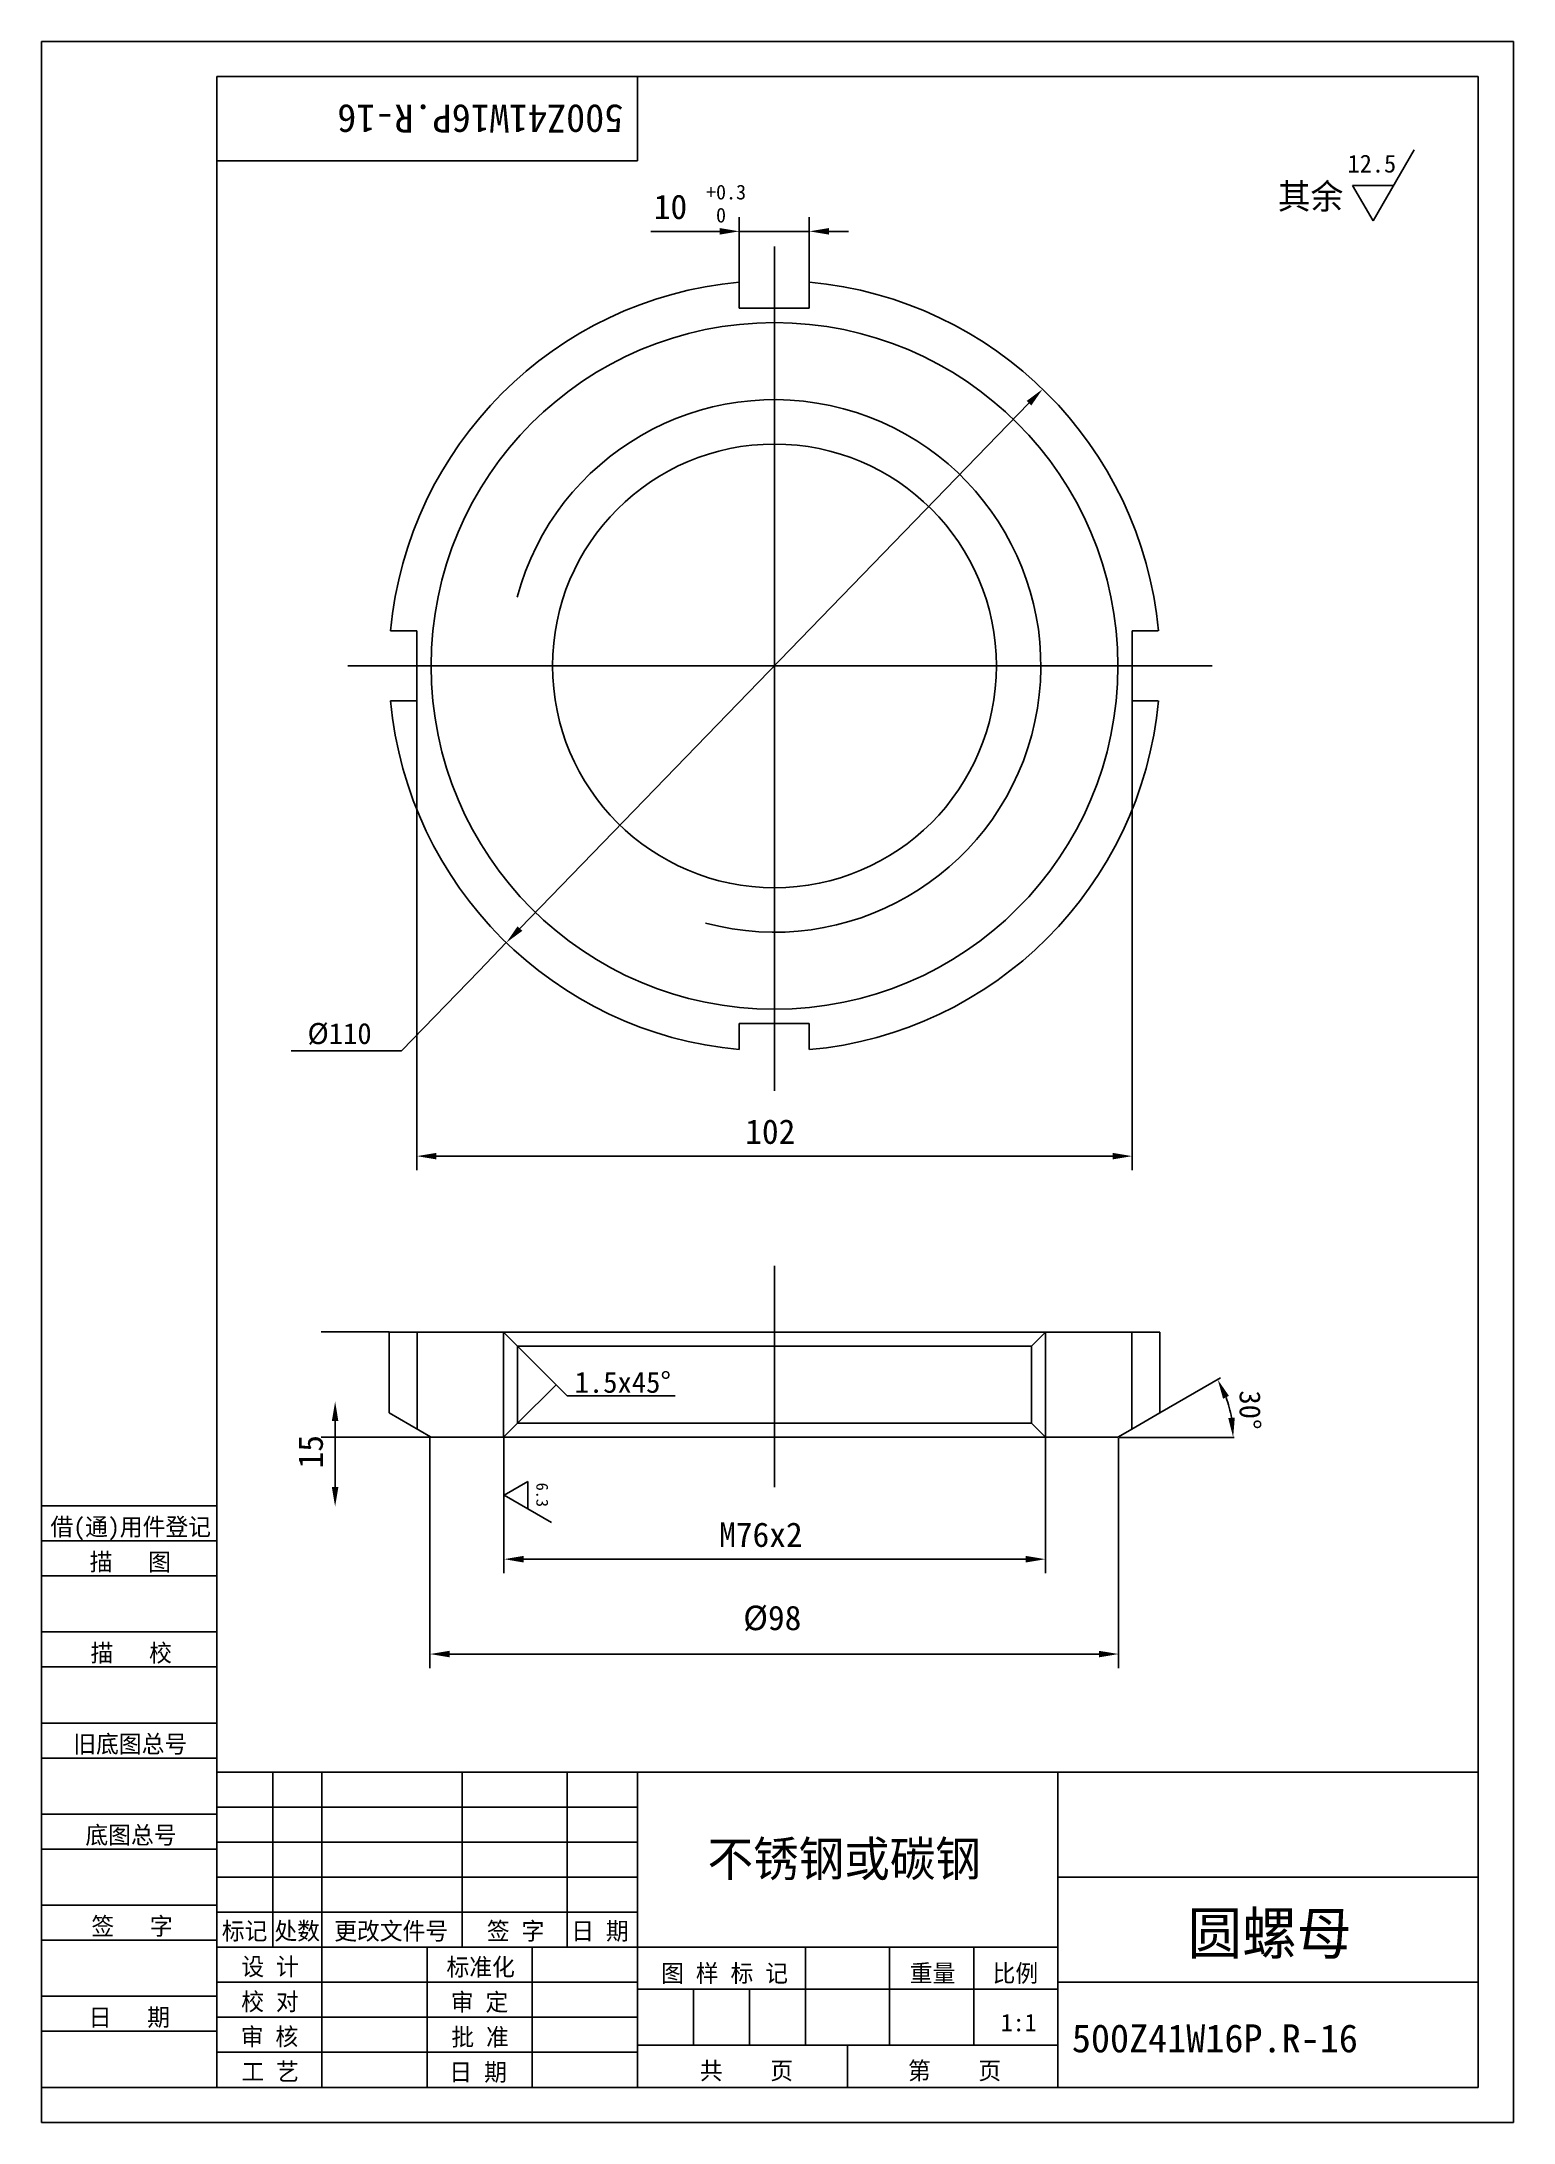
# Model space of a CAD drawing. Header units: metres. Extents: x 0 to 210, y 0 to 297.
import ezdxf

# ---------------------------------------------------------------- set-up
doc = ezdxf.new("R2010")
doc.units = ezdxf.units.M
for name, color, linetype in [('C', 6, 'Continuous'), ('D', 1, 'Continuous'), ('FL', 5, 'Continuous'), ('T', 7, 'Continuous'), ('TL', 4, 'Continuous')]:
    doc.layers.add(name, color=color, linetype=linetype)

# ---------------------------------------------------------------- blocks, each defined once
blk = doc.blocks.new('TUKUN4')
at = {"layer": 'FL'}
for p, q in [((0, 297), (0, 0)), ((210, 297), (0, 297)), ((210, 0), (210, 297)), ((0, 78), (25, 78)), ((0, 70), (25, 70)), ((0, 65), (25, 65)), ((0, 57), (25, 57)), ((0, 52), (25, 52)), ((33, 25), (33, 50)), ((40, 5), (40, 50)), ((60, 25), (60, 50)), ((75, 25), (75, 50)), ((25, 45), (85, 45)), ((0, 44), (25, 44)), ((0, 39), (25, 39)), ((25, 40), (85, 40)), ((25, 35), (85, 35)), ((0, 31), (25, 31)), ((25, 30), (85, 30)), ((0, 26), (25, 26)), ((70, 5), (70, 25)), ((0, 18), (25, 18)), ((25, 20), (85, 20)), ((25, 15), (85, 15)), ((0, 13), (25, 13)), ((25, 10), (85, 10)), ((0, 0), (210, 0))]:
    blk.add_line(p, q, dxfattribs=at)
at = {"layer": 'TL'}
for p, q in [((25, 5), (25, 292)), ((205, 292), (25, 292)), ((85, 292), (85, 280)), ((205, 5), (205, 292)), ((85, 280), (25, 280)), ((0, 88), (25, 88)), ((0, 83), (25, 83)), ((205, 50), (25, 50)), ((85, 5), (85, 50)), ((145, 5), (145, 50)), ((205, 35), (145, 35)), ((145, 25), (25, 25)), ((55, 5), (55, 25)), ((109, 11), (109, 25)), ((121, 11), (121, 25)), ((133, 11), (133, 25)), ((85, 19), (145, 19)), ((93, 11), (93, 19)), ((101, 11), (101, 19)), ((205, 20), (145, 20)), ((145, 11), (85, 11)), ((115, 5), (115, 11)), ((0, 5), (205, 5))]:
    blk.add_line(p, q, dxfattribs=at)
at = {"layer": 'T'}
for s, p in [('借(通)用件登记', (1.26, 83.76)), ('描   图', (6.86, 78.76)), ('描   校', (6.98, 65.76)), ('旧底图总号', (4.52, 52.76)), ('底图总号', (6.25, 39.76)), ('签   字', (7.1, 26.76)), ('标记', (25.71, 26.07)), ('处数', (33.22, 26.07)), ('更改文件号', (41.75, 26.07)), ('签 字', (63.53, 26.07)), ('日 期', (75.57, 26.07)), ('设 计', (28.5, 20.99)), ('标准化', (57.77, 20.93)), ('图 样 标 记', (88.4, 20.04)), ('重量', (123.88, 20.04)), ('比例', (135.7, 20.04)), ('校 对', (28.48, 15.99)), ('审 定', (58.39, 15.93)), ('日   期', (6.72, 13.76)), ('审 核', (28.41, 10.99)), ('批 准', (58.46, 10.93)), ('共    页', (93.91, 6.13)), ('第    页', (123.62, 6.13)), ('工 艺', (28.52, 5.99)), ('日 期', (58.18, 5.93))]:
    blk.add_text(s, height=2.5, dxfattribs=at).set_placement(p)

msp = doc.modelspace()

# ---------------------------------------------------------------- linework, layer by layer
at = {"layer": 'C'}
for p, q in [((104.57, 267.75), (104.57, 147.25)), ((104.57, 247.59), (104.57, 168.19)), ((43.67, 207.89), (167.04, 207.89)), ((64.87, 207.89), (144.27, 207.89)), ((104.57, 122.28), (104.57, 90.65))]:
    msp.add_line(p, q, dxfattribs=at)
at = {"layer": 'D'}
for p, q in [((195.84, 281.54), (189.98, 271.4)), ((187.06, 276.47), (192.91, 276.47)), ((189.98, 271.4), (187.06, 276.47)), ((99.54, 262.66), (99.54, 271.92)), ((109.54, 262.67), (109.54, 271.92)), ((88.85, 269.92), (86.94, 269.92)), ((93.94, 269.92), (88.85, 269.92)), ((96.74, 269.92), (93.94, 269.92)), ((109.54, 269.92), (99.54, 269.92)), ((112.34, 269.92), (115.14, 269.92)), ((68.25, 170.4), (140.88, 245.39)), ((53.53, 202.89), (53.53, 135.92)), ((155.61, 202.89), (155.61, 135.92)), ((66.3, 168.39), (62.41, 164.37)), ((62.41, 164.37), (51.33, 152.93)), ((51.33, 152.93), (35.59, 152.93)), ((56.33, 137.92), (152.81, 137.92)), ((49.6, 112.82), (39.88, 112.82)), ((65.9, 97.79), (65.9, 112.83)), ((67.9, 110.79), (74.97, 103.72)), ((143.23, 97.79), (143.23, 112.83)), ((67.9, 99.79), (73.4, 105.29)), ((159.57, 101.27), (168.23, 106.27)), ((74.97, 103.72), (82.17, 103.72)), ((82.17, 103.72), (90.4, 103.72)), ((41.88, 90.69), (41.88, 100.1)), ((55.56, 97.81), (39.88, 97.81)), ((55.41, 97.7), (55.41, 64.85)), ((65.97, 97.9), (65.97, 78.39)), ((143.23, 97.79), (143.23, 78.39)), ((153.67, 97.7), (153.67, 64.85)), ((153.69, 97.77), (164.35, 97.77)), ((164.35, 97.77), (169.19, 97.77)), ((169.19, 97.77), (170.17, 97.77)), ((65.98, 89.53), (69.36, 91.48)), ((72.74, 85.63), (65.98, 89.53)), ((69.36, 91.48), (69.36, 87.58)), ((140.43, 80.39), (68.77, 80.39)), ((58.21, 66.85), (150.87, 66.85))]:
    msp.add_line(p, q, dxfattribs=at)
msp.add_arc((153.52, 97.77), 16.51, 9.73, 20.27, dxfattribs=at)
for points in [[(96.74, 270.39), (96.74, 269.45), (99.54, 269.92)], [(112.34, 270.39), (112.34, 269.45), (109.54, 269.92)], [(141.22, 245.07), (140.55, 245.71), (142.83, 247.4)], [(68.58, 170.07), (67.91, 170.72), (66.3, 168.39)], [(56.33, 138.38), (56.33, 137.45), (53.53, 137.92)], [(152.81, 138.38), (152.81, 137.45), (155.61, 137.92)], [(168.58, 103.29), (169.42, 103.69), (167.81, 106.03)], [(42.34, 100.1), (41.41, 100.1), (41.88, 102.9)], [(170.25, 100.6), (169.32, 100.52), (170.02, 97.77)], [(42.34, 90.69), (41.41, 90.69), (41.88, 87.89)], [(68.77, 80.86), (68.77, 79.92), (65.97, 80.39)], [(140.43, 80.86), (140.43, 79.92), (143.23, 80.39)], [(58.21, 67.31), (58.21, 66.38), (55.41, 66.85)], [(150.87, 67.31), (150.87, 66.38), (153.67, 66.85)]]:
    msp.add_solid(points, dxfattribs=at)
at = {"layer": 'FL'}
msp.add_arc((104.57, 207.89), 38, 255, 165, dxfattribs=at)
at = {"layer": 'TL'}
for p, q in [((99.54, 258.93), (99.54, 262.66)), ((109.54, 258.93), (109.54, 262.67)), ((104.54, 258.93), (99.54, 258.93)), ((104.54, 258.93), (109.54, 258.93)), ((53.53, 212.89), (49.79, 212.89)), ((53.53, 207.89), (53.53, 212.89)), ((155.61, 207.89), (155.61, 212.89)), ((155.61, 212.89), (159.34, 212.89)), ((53.53, 207.89), (53.53, 202.89)), ((155.61, 207.89), (155.61, 202.89)), ((53.53, 202.89), (49.79, 202.89)), ((155.61, 202.89), (159.34, 202.89)), ((99.54, 156.86), (99.54, 153.12)), ((104.54, 156.86), (99.54, 156.86)), ((104.54, 156.86), (109.54, 156.86)), ((109.54, 156.86), (109.54, 153.12)), ((53.54, 112.79), (49.57, 112.79)), ((49.57, 112.79), (49.57, 101.27)), ((65.9, 112.79), (53.54, 112.79)), ((53.59, 112.79), (53.59, 98.96)), ((65.9, 112.79), (104.48, 112.79)), ((67.9, 110.79), (65.9, 112.79)), ((67.9, 99.79), (67.9, 110.79)), ((67.9, 110.79), (104.48, 110.79)), ((143.23, 112.79), (104.66, 112.79)), ((141.23, 110.79), (104.66, 110.79)), ((141.23, 110.79), (143.23, 112.79)), ((141.23, 99.79), (141.23, 110.79)), ((143.23, 112.79), (155.57, 112.79)), ((155.57, 112.79), (159.57, 112.79)), ((155.58, 112.79), (155.58, 98.96)), ((159.57, 112.79), (159.57, 101.27)), ((55.47, 97.86), (49.57, 101.27)), ((155.57, 98.96), (159.57, 101.27)), ((67.9, 99.79), (65.9, 97.79)), ((67.9, 99.79), (104.48, 99.79)), ((141.23, 99.79), (104.66, 99.79)), ((141.23, 99.79), (143.23, 97.79)), ((153.66, 97.86), (155.57, 98.96)), ((55.55, 97.79), (65.9, 97.79)), ((65.9, 97.79), (104.48, 97.79)), ((143.23, 97.79), (104.66, 97.79)), ((153.59, 97.79), (143.23, 97.79))]:
    msp.add_line(p, q, dxfattribs=at)
msp.add_lwpolyline([(136.23, 207.89, 1), (72.9, 207.89, 1), (136.23, 207.89, 1)], format="xyb", dxfattribs=at)
msp.add_circle((104.57, 207.89), 49, dxfattribs=at)
for start, end in [(95.24, 174.78), (5.22, 84.81), (185.22, 264.76), (275.19, 354.78)]:
    msp.add_arc((104.57, 207.89), 55, start, end, dxfattribs=at)

# ---------------------------------------------------------------- block references
at = {"layer": 'D'}
msp.add_blockref('TUKUN4', (0, 0), dxfattribs=at)

# ---------------------------------------------------------------- texts
for s, height, rotation, p in [('500Z41W16P.R-16', 4, 180, (83, 288)), ('30%%d', 3, 270, (170.94, 104.48)), ('15', 3.5, 90, (40.13, 93.34)), ('6.3', 1.7, 270, (70.59, 91.31))]:
    msp.add_text(s, height=height, rotation=rotation, dxfattribs=at).set_placement(p)
for s, height, p in [('12.5', 2.55, (186.34, 278.31)), ('+0.3', 2.1, (94.8, 274.47)), ('其余', 3.6, (176.38, 273.11)), ('10', 3.5, (87.35, 271.67)), (' 0', 2.1, (94.8, 271.18)), ('%%c110', 3, (37.94, 153.92)), ('102', 3.5, (100.4, 139.67)), ('1.5x45%%d', 3, (76.05, 104.14)), ('M76x2', 3.5, (96.68, 82.14)), ('%%C98', 3.5, (100.11, 70.26)), ('不锈钢或碳钢', 5, (95.02, 35.12)), ('圆螺母', 6, (163.5, 24)), ('1:1', 2.5, (136.86, 13)), ('500Z41W16P.R-16', 4, (147, 10))]:
    msp.add_text(s, height=height, dxfattribs=at).set_placement(p)

doc.saveas('drawing.dxf')
